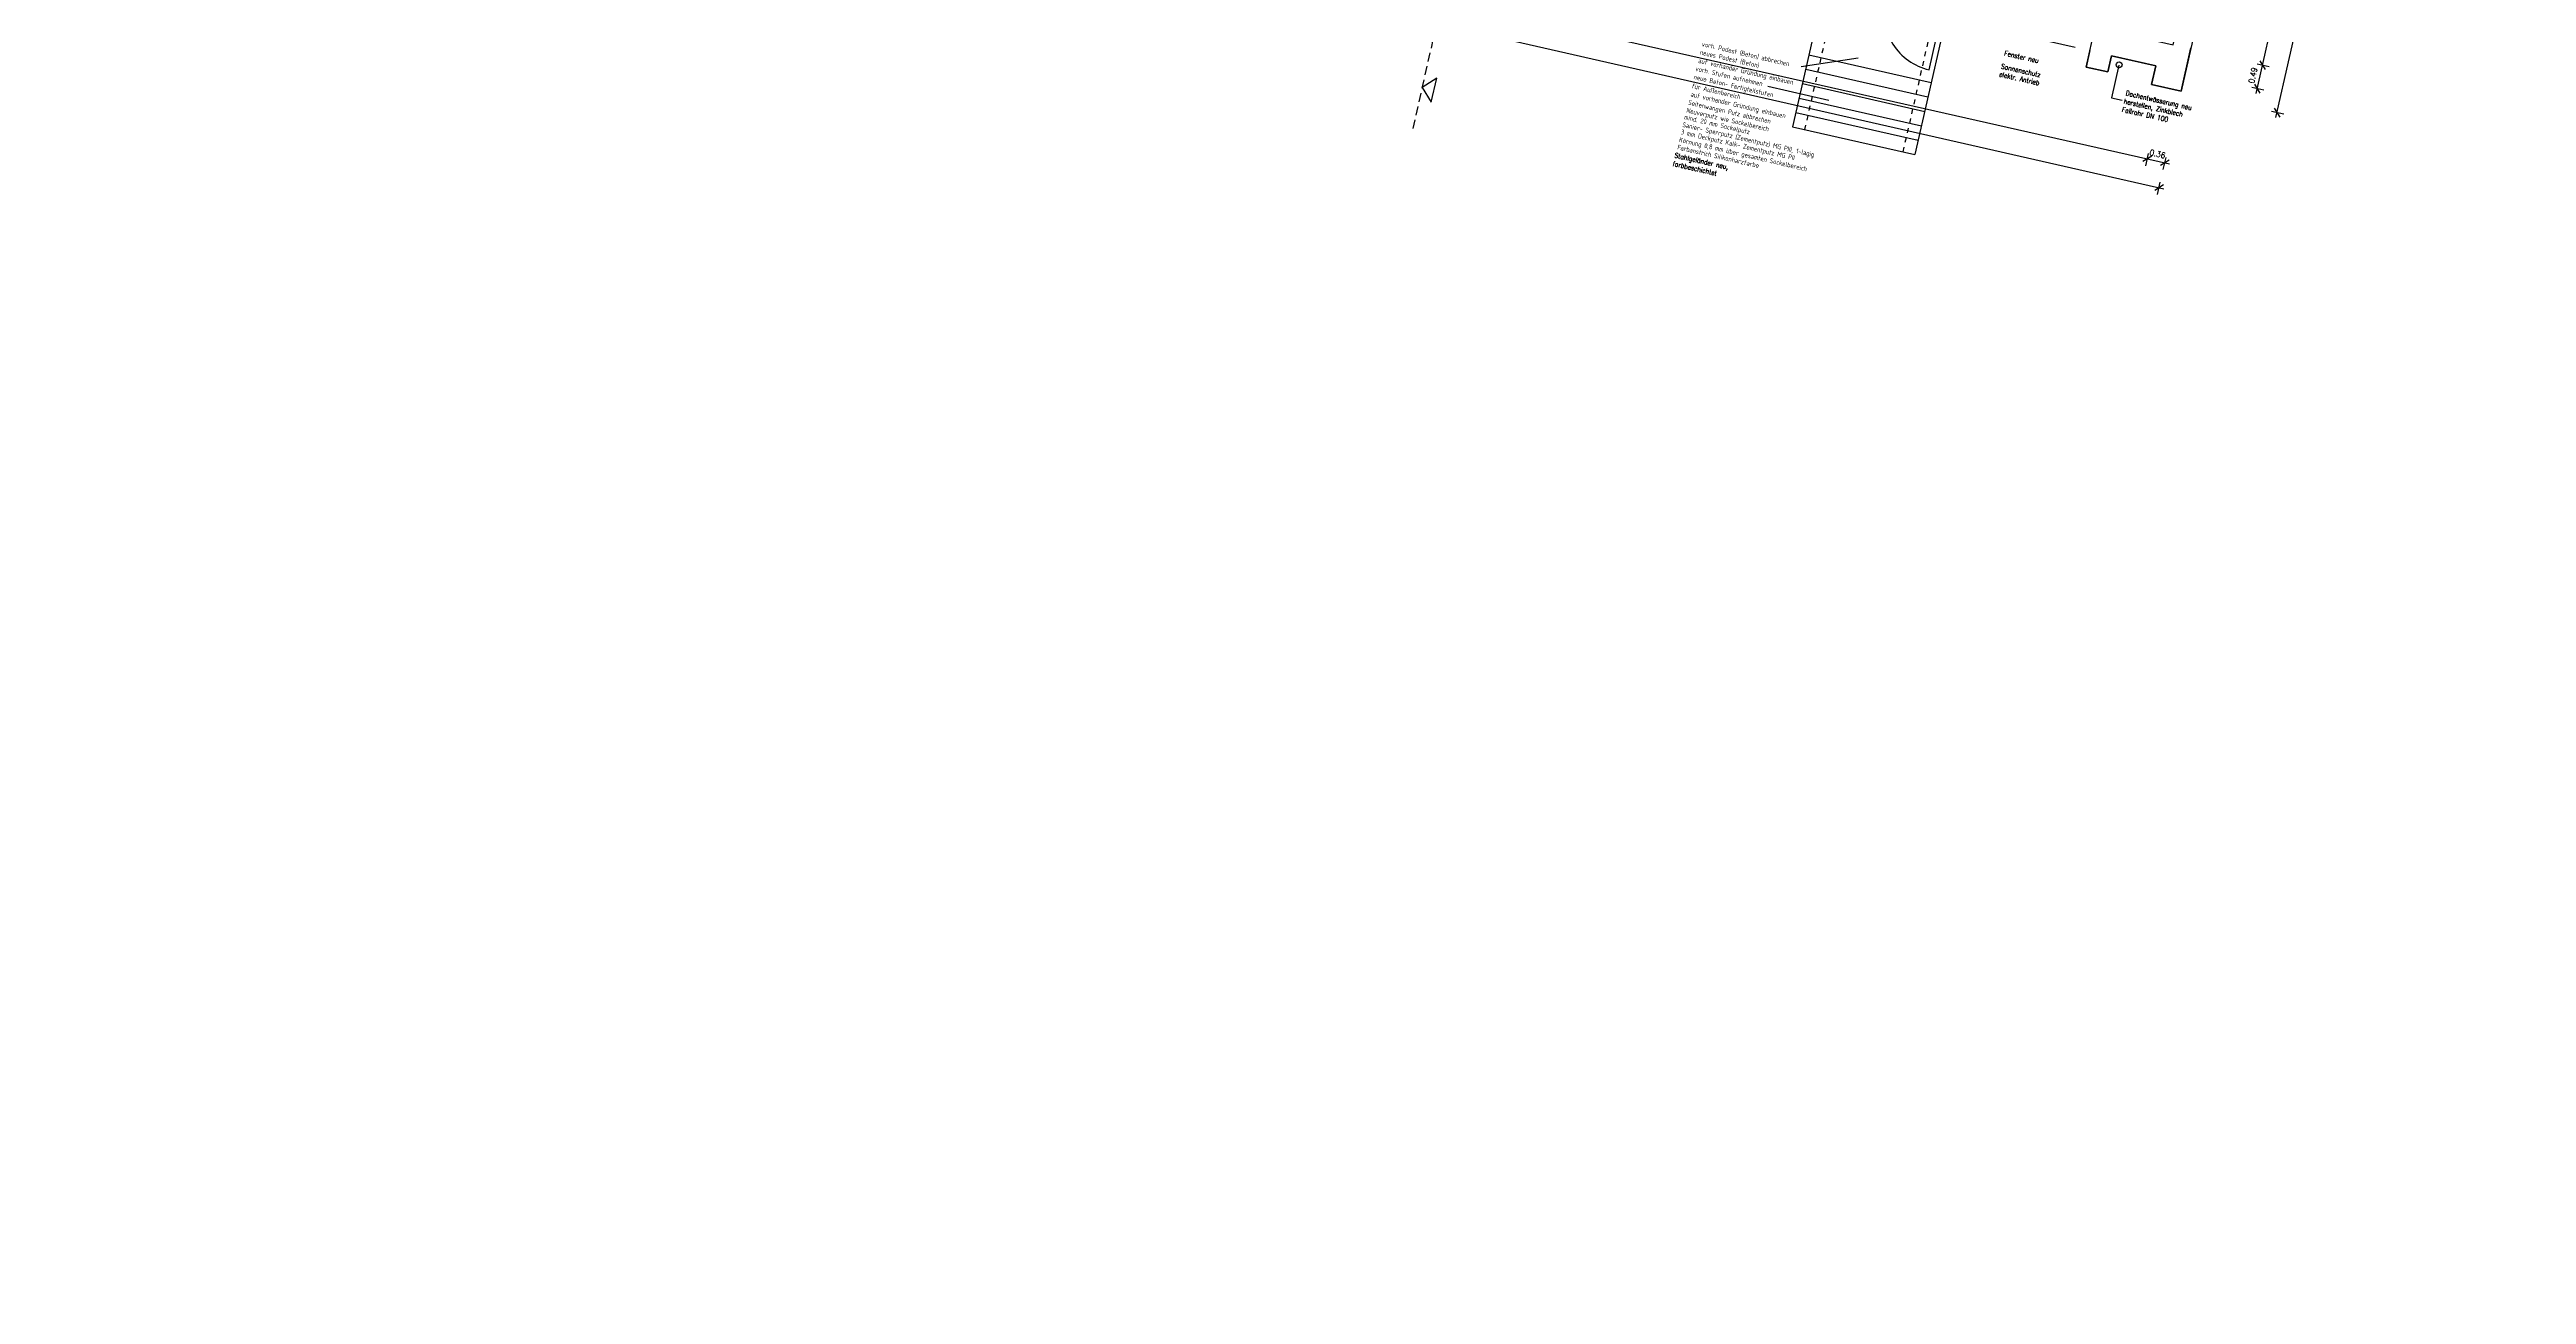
# Model space of a CAD drawing. Header units: metres. Extents: x -7 to 99688, y -10762 to -90.
# Drawn here: x 64.8 to 115.2, y -173.8 to -148.5 of the extents above; entities that cross this region are included whole.
import ezdxf
from ezdxf.enums import TextEntityAlignment as Align

# ---------------------------------------------------------------- set-up
doc = ezdxf.new("R2010")
doc.units = ezdxf.units.M
doc.header["$LTSCALE"] = 0.03
doc.linetypes.add('GESTRICHELT', pattern=[9, 6, -3])
doc.linetypes.add('GESTRICHELT2', pattern=[4.5, 3, -1.5])
for name, color, linetype in [('A_bemaßung', 2, 'CONTINUOUS'), ('A_Dach', 10, 'CONTINUOUS'), ('A_text', 5, 'CONTINUOUS'), ('A_treppe', 3, 'CONTINUOUS'), ('A_Tuer_neu', 1, 'CONTINUOUS'), ('A_verdeckt', 8, 'GESTRICHELT2'), ('A_wände', 6, 'CONTINUOUS')]:
    doc.layers.add(name, color=color, linetype=linetype)
doc.styles.add('BOLDSIMP_FNT', font='TXT.shx', dxfattribs={"width": 0.9, "height": 0.12})
doc.styles.add('S70', font='DIN.SHX', dxfattribs={"width": 0.8, "height": 0.1})
doc.styles.add('SIMPLEX', font='simplex.shx', dxfattribs={"width": 0.8, "height": 0.1})

# ---------------------------------------------------------------- blocks, each defined once
blk = doc.blocks.new('SLASH1')
at = {"layer": 'A_bemaßung', "color": 2, "linetype": 'Continuous'}
for p, q in [((0.07663, 0.07663), (-0.07319, -0.07319)), ((0, -0.14068), (0, 0.11466))]:
    blk.add_line(p, q, dxfattribs=at)
blk = doc.blocks.new('Keller_bibo')
at = {"layer": 'A_verdeckt', "linetype": 'GESTRICHELT', "ltscale": 5}
for points in [[(87.125, -222.53), (86.933, -223.379), (89.124, -223.876), (88.969, -224.558), (88.414, -224.432), (88.385, -224.559), (88.287, -224.537), (88.253, -224.529), (88.236, -224.607), (87.701, -224.486), (87.736, -224.331), (85.645, -223.857), (84.135, -230.512), (86.226, -230.986), (87.479, -225.461), (88.014, -225.582), (87.997, -225.66), (88.031, -225.668), (88.128, -225.69), (86.893, -231.137), (87.049, -231.172), (86.98, -231.475), (86.541, -231.375), (86.526, -231.443), (85.009, -231.099), (83.937, -235.829), (83.629, -235.76), (83.877, -234.667), (82.624, -234.383), (82.662, -234.217), (82.783, -234.245), (82.81, -234.128), (83.941, -234.384), (84.701, -231.035), (83.419, -230.744), (83.465, -230.539), (83.402, -230.525), (83.412, -230.481), (83.44, -230.487), (84.978, -223.706), (81.054, -222.816), (81.095, -222.634), (81.154, -222.647), (81.169, -222.579), (81.273, -222.12), (86.71, -223.354), (86.898, -222.525), (87.025, -222.553), (87.035, -222.51)], [(94.736, -223.616), (94.403, -225.083), (90.579, -224.216), (90.592, -224.157), (90.467, -224.129), (90.456, -224.178), (90.329, -224.149), (90.174, -224.832), (90.657, -224.941), (90.745, -224.551), (91.935, -224.821), (91.846, -225.211), (92.412, -225.339), (90.891, -232.044), (87.907, -231.367), (87.838, -231.669), (87.97, -231.699), (87.656, -233.084), (87.963, -233.154), (88.275, -231.779), (91.123, -232.425), (91.101, -232.522), (91.218, -232.549), (90.664, -234.992), (90.41, -234.934), (90.277, -235.519), (90.531, -235.577), (89.991, -237.956), (89.738, -237.899), (89.608, -238.469), (89.862, -238.527), (89.331, -240.867), (89.077, -240.81), (88.947, -241.385), (89.2, -241.443), (88.647, -243.881), (88.34, -243.811), (88.274, -244.104), (87.415, -243.909), (87.482, -243.616), (85.683, -243.208), (85.986, -241.872), (85.678, -241.803), (85.382, -243.109), (85.167, -243.061), (85.101, -243.353), (84.243, -243.159), (84.309, -242.866), (82.437, -242.441), (82.733, -241.134), (82.426, -241.065), (82.13, -242.372), (79.131, -241.691), (79.724, -239.078), (80.094, -239.162), (80.197, -238.708), (79.827, -238.624), (79.98, -237.946), (79.746, -237.893), (79.941, -237.035), (80.175, -237.088), (80.397, -236.108), (80.787, -236.197), (80.89, -235.743), (80.5, -235.655), (80.646, -235.011), (80.432, -234.962), (80.626, -234.104), (80.841, -234.153), (80.878, -233.987), (81.766, -234.188), (81.803, -234.023), (81.681, -233.995), (81.708, -233.878), (80.952, -233.706), (81.037, -233.331), (81.408, -233.415), (81.51, -232.966), (81.139, -232.882), (81.712, -230.357), (82.619, -230.562), (82.666, -230.358), (82.685, -230.362), (82.695, -230.318), (82.675, -230.314), (82.707, -230.175), (72.898, -227.95), (72.99, -227.546), (72.593, -227.456), (69.62, -240.563), (70.218, -240.699), (70.315, -240.273), (71.211, -240.477), (71.126, -240.855), (71.548, -240.951), (71.633, -240.574), (74.139, -241.143), (74.054, -241.519), (74.496, -241.62), (74.581, -241.247), (77.093, -241.816), (77.008, -242.19), (77.442, -242.288), (77.526, -241.919), (80.034, -242.488), (79.95, -242.857), (80.407, -242.96), (80.49, -242.595), (82.984, -243.161), (82.901, -243.526), (83.344, -243.627), (83.426, -243.265), (85.897, -243.826), (85.815, -244.187), (86.272, -244.291), (86.353, -243.933), (88.824, -244.494), (88.743, -244.851), (89.187, -244.952), (89.267, -244.598), (91.715, -245.153), (91.635, -245.507), (92.065, -245.605), (92.144, -245.255), (94.626, -245.818), (94.547, -246.168), (94.972, -246.264), (95.051, -245.918), (97.54, -246.482), (97.461, -246.829), (97.894, -246.927), (97.972, -246.584), (100.479, -247.153), (100.402, -247.496), (100.824, -247.592), (100.901, -247.253), (103.408, -247.821), (103.331, -248.16), (103.769, -248.26), (103.845, -247.925), (106.335, -248.489), (106.259, -248.824), (106.698, -248.924), (106.774, -248.593), (107.677, -248.798), (107.591, -249.176), (108.191, -249.312), (111.164, -236.205), (110.704, -236.1), (110.62, -236.47), (109.644, -236.249), (109.728, -235.879), (109.283, -235.778), (109.2, -236.146), (106.731, -235.586), (106.815, -235.218), (106.363, -235.116), (106.278, -235.49), (103.832, -234.935), (103.917, -234.561), (103.519, -234.471), (103.464, -234.713), (100.948, -234.143), (101.004, -233.9), (100.581, -233.804), (100.526, -234.044), (98.014, -233.474), (98.068, -233.234), (97.636, -233.136), (97.582, -233.373), (95.071, -232.804), (95.125, -232.567), (94.721, -232.475), (94.627, -232.886), (92.111, -232.315), (92.204, -231.904), (91.91, -231.838), (93.325, -225.599), (94.905, -225.957), (95.415, -223.713), (95.28, -223.682), (95.267, -223.736), (94.736, -223.616)], [(78.585, -241.566), (81.118, -230.399), (72.932, -228.543), (70.398, -239.71), (78.585, -241.566)], [(89.201, -244.014), (107.848, -248.244), (110.389, -237.045), (91.742, -232.816), (89.201, -244.014)], [(86.882, -236.497), (87.228, -234.971), (87.535, -235.041), (87.189, -236.567), (86.882, -236.497)], [(83.162, -239.243), (83.512, -237.702), (83.205, -237.632), (82.855, -239.173), (83.162, -239.243)], [(86.755, -238.478), (86.448, -238.409), (86.101, -239.94), (86.408, -240.01), (86.755, -238.478)]]:
    blk.add_lwpolyline(points, dxfattribs=at)

msp = doc.modelspace()

# ---------------------------------------------------------------- linework, layer by layer
at = {"layer": 'A_bemaßung', "linetype": 'Continuous'}
for p, q in [((109.71712, -149.36293), (112.56475, -136.8088)), ((110.11895, -149.85175), (113.13623, -136.54965)), ((69.19108, -142.00374), (107.95634, -150.79676)), ((69.08221, -142.47624), (107.84026, -151.301))]:
    msp.add_line(p, q, dxfattribs=at)
at = {"layer": 'A_Dach'}
msp.add_circle((106.93036, -148.77855), 0.06, dxfattribs=at)
at = {"layer": 'A_text', "color": 5, "linetype": 'GESTRICHELT'}
msp.add_line((94.09014, -143.34719), (92.5596, -150.09471), dxfattribs=at)
at = {"layer": 'A_text', "color": 7}
for p, q in [((93.05217, -149.05332), (92.75306, -149.24183)), ((92.94157, -149.54093), (93.05217, -149.05332)), ((92.75306, -149.24183), (92.94157, -149.54093))]:
    msp.add_line(p, q, dxfattribs=at)
at = {"layer": 'A_text'}
for p, q in [((100.46209, -148.81296), (101.62105, -148.63408)), ((106.92522, -148.78337), (106.77415, -149.44948)), ((99.78813, -149.21608), (101.02429, -149.49644)), ((106.77415, -149.44948), (106.9927, -149.49905))]:
    msp.add_line(p, q, dxfattribs=at)
at = {"layer": 'A_treppe', "color": 10}
for p, q in [((100.844, -147.5959), (100.2898, -150.03952)), ((100.62157, -148.57667), (103.10825, -149.14064)), ((103.33061, -148.16019), (102.77649, -150.60349)), ((100.55521, -148.86924), (103.0419, -149.43321)), ((100.42251, -149.45438), (102.90919, -150.01835)), ((100.48886, -149.16181), (102.97555, -149.72578)), ((100.2898, -150.03952), (102.77649, -150.60349)), ((100.35615, -149.74695), (102.84284, -150.31092))]:
    msp.add_line(p, q, dxfattribs=at)
at = {"layer": 'A_treppe', "color": 9, "linetype": 'GESTRICHELT', "ltscale": 0.5}
for p, q in [((101.17345, -147.27357), (100.53361, -150.09482)), ((103.17252, -147.72698), (102.53268, -150.5482))]:
    msp.add_line(p, q, dxfattribs=at)
at = {"layer": 'A_treppe', "color": 10}
msp.add_arc((103.32488, -147.73335), 1.17492, 167.22101, 257.221253, dxfattribs=at)
at = {"layer": 'A_Tuer_neu', "linetype": 'Continuous'}
msp.add_line((103.065, -148.87917), (103.32488, -147.73335), dxfattribs=at)
at = {"layer": 'A_wände', "linetype": 'Continuous'}
for points in [[(109.49554, -139.87858), (109.60614, -139.39097), (110.04498, -139.49051), (110.62671, -136.92581), (109.10141, -136.57986), (109.28323, -135.77821), (109.72834, -135.87917), (109.64445, -136.24895), (110.61992, -136.47021), (110.70381, -136.10045), (111.16365, -136.20475), (108.19062, -149.3118), (107.5915, -149.17591), (107.67729, -148.79769), (106.7736, -148.59275), (106.69844, -148.92408), (106.25881, -148.82436)], [(106.25881, -148.82436), (106.44017, -148.01444), (108.02971, -148.37498), (108.61143, -145.81027), (108.17258, -145.71077)]]:
    msp.add_lwpolyline(points, dxfattribs=at)

# ---------------------------------------------------------------- block references
at = {"layer": 'A_bemaßung', "color": 7}
for p, rotation in [((109.84769, -148.78734), 77.21999999999997), ((109.73925, -149.26541), 77.21999999999997), ((110.14107, -149.75423), 77.21999999999997), ((107.50367, -150.69408), 347.22), ((107.85881, -150.77464), 347.22), ((107.74274, -151.27887), 347.22)]:
    msp.add_blockref('SLASH1', p, dxfattribs=dict(at, rotation=rotation))
at = {"layer": 'A_verdeckt', "linetype": 'GESTRICHELT'}
msp.add_blockref('Keller_bibo', (0, 100), dxfattribs=at)

# ---------------------------------------------------------------- texts
at = {"layer": 'A_bemaßung', "color": 7, "linetype": 'Continuous', "style": 'BOLDSIMP_FNT', "width": 0.9}
for s, rotation, p in [('0.49', 76.9, (109.70888, -149.1733)), ('0.36', 346.9, (107.53179, -150.6492))]:
    msp.add_text(s, height=0.12, rotation=rotation, dxfattribs=at).set_placement(p, align=Align.BOTTOM_LEFT)
at = {"layer": 'A_text', "width": 0.8}
for s, rotation, style, p in [('neues Podest (Beton)', 347, 'S70', (98.39793, -148.56594)), ('vorh. Podest (Beton) abbrechen', 347, 'S70', (98.43623, -148.40001)), ('neue Beton- Fertigteilstufen ', 347, 'S70', (98.27031, -149.0681)), ('vorh. Stufen aufnehmen', 347, 'S70', (98.30888, -148.90106)), ('auf vorhander Gründung einbauen', 347, 'S70', (98.36369, -148.73821)), ('Seitenwangen Putz abbrechen', 347, 'S70', (98.15833, -149.58928)), ('auf vorhander Gründung einbauen', 347, 'S70', (98.20847, -149.4226)), ('für Außenbereich', 347, 'S70', (98.22923, -149.25234)), ('herstellen, Zinkblech', 347.221754, 'SIMPLEX', (107.01796, -149.56557)), ('Dachentwässerung neu', 347.221754, 'SIMPLEX', (107.05588, -149.39839)), ('3 mm Deckputz Kalk- Zementputz MG PII', 347, 'S70', (98.00872, -150.18856)), ('Sanier- Sperrputz (Zementputz) MG PIII, 1-lagig', 347, 'S70', (98.0422, -150.04093)), ('mind. 20 mm Sockelputz ', 347, 'S70', (98.07693, -149.88777)), ('Neuverputz wie Sockelbereich', 347, 'S70', (98.12217, -149.74871)), ('Fallrohr DN 100', 347.221754, 'SIMPLEX', (106.98005, -149.73275)), ('Stahlgeländer neu,', 347.221754, 'SIMPLEX', (97.88079, -150.6635)), ('Farbanstrich Silikonharzfarbe', 347, 'S70', (97.93823, -150.49934)), ('Körnung 0,8 mm über gesamten Sockelbereich', 347, 'S70', (97.97254, -150.34806)), ('farbbeschichtet', 347.221754, 'SIMPLEX', (97.84207, -150.83422))]:
    msp.add_text(s, height=0.1, rotation=rotation, dxfattribs=dict(at, style=style)).set_placement(p)
at = {"layer": 'A_text', "char_height": 0.1, "width": 1.1421, "attachment_point": 1, "rotation": 347.221754, "style": 'SIMPLEX'}
for s, insert in [('{\\Fsimplex.shx;Fenster neu}', (104.60947, -148.48917)), ('{\\Fsimplex.shx;Sonnenschutz\\Pelektr. Antrieb}', (104.54302, -148.75432))]:
    msp.add_mtext(s, dxfattribs=dict(at, insert=insert))

doc.saveas('drawing.dxf')
